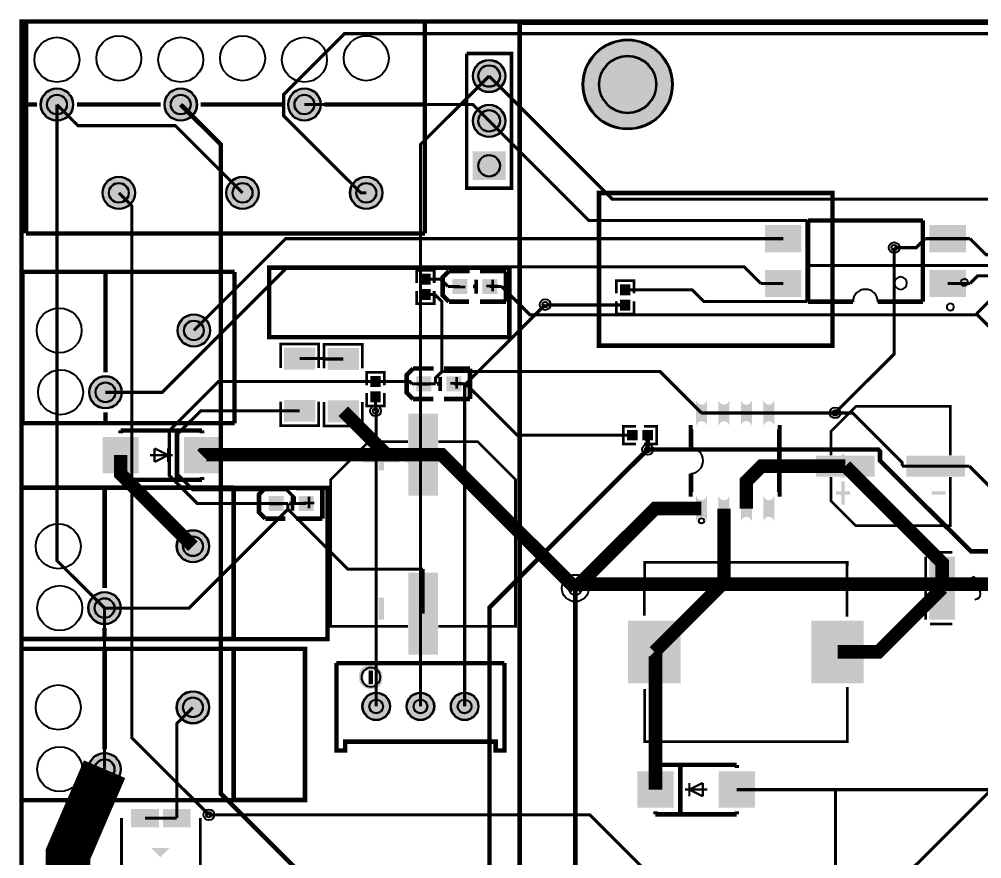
# Model space of a CAD drawing. Header units: millimetres. Extents: x 0 to 210, y -1 to 136.
# Drawn here: x -0.2 to 54.2, y 88.2 to 135.8 of the extents above; entities that cross this region are included whole.
import ezdxf

# ---------------------------------------------------------------- set-up
doc = ezdxf.new("R2010")
doc.units = ezdxf.units.MM
for name, color, linetype, true_color in [('BoardOutLine', 7, 'Continuous', 0xff00ff), ('BottomLayer', 7, 'Continuous', 0x0000ff), ('BottomSolderMaskLayer', 7, 'Continuous', 0xaa00ff), ('Document', 7, 'Continuous', 0xffffff), ('Hole', 7, 'Continuous', 0x222222), ('Multi-Layer', 7, 'Continuous', 0xc0c0c0), ('TopLayer', 7, 'Continuous', 0xff0000), ('TopPasteMaskLayer', 7, 'Continuous', 0x808080), ('TopSilkLayer', 7, 'Continuous', 0xffcc00), ('TopSolderMaskLayer', 7, 'Continuous', 0x800080)]:
    doc.layers.add(name, color=color, linetype=linetype, true_color=true_color)

msp = doc.modelspace()

# ---------------------------------------------------------------- hatches: boundary and pattern name
at = {"layer": 'BottomSolderMaskLayer'}
for points in [[(31.651, 132.058, 1), (36.753, 132.058, 1)], [(25.44, 132.537, 1), (27.291, 132.537, 1)], [(0.993, 130.923, 1), (2.843, 130.923, 1)], [(7.993, 130.923, 1), (9.843, 130.923, 1)], [(14.993, 130.923, 1), (16.843, 130.923, 1)], [(25.44, 129.997, 1), (27.291, 129.997, 1)], [(25.436, 126.648), (25.436, 128.267), (27.294, 128.267), (27.294, 126.648)], [(4.493, 125.923, 1), (6.343, 125.923, 1)], [(11.493, 125.923, 1), (13.343, 125.923, 1)], [(18.493, 125.923, 1), (20.343, 125.923, 1)], [(8.738, 118.133, 1), (10.588, 118.133, 1)], [(3.738, 114.633, 1), (5.588, 114.633, 1)], [(8.687, 105.916, 1), (10.537, 105.916, 1)], [(3.687, 102.416, 1), (5.537, 102.416, 1)], [(8.687, 96.797, 1), (10.537, 96.797, 1)], [(19.191, 96.85, 1), (20.766, 96.85, 1)], [(21.691, 96.85, 1), (23.266, 96.85, 1)], [(24.191, 96.85, 1), (25.766, 96.85, 1)], [(3.687, 93.297, 1), (5.537, 93.297, 1)]]:
    msp.add_hatch(color=256, dxfattribs=at).paths.add_polyline_path(points)
at = {"layer": 'Document'}
for points in [[(26.488, 120.35), (26.488, 121.01), (26.64, 121.01), (26.64, 120.35)], [(24.359, 120.674), (25.02, 120.674), (25.02, 120.522), (24.359, 120.522)], [(26.213, 120.726), (26.873, 120.726), (26.873, 120.574), (26.213, 120.574)], [(24.456, 114.839), (24.456, 115.5), (24.608, 115.5), (24.608, 114.839)], [(22.327, 115.164), (22.987, 115.164), (22.987, 115.012), (22.327, 115.012)], [(24.18, 115.216), (24.841, 115.216), (24.841, 115.064), (24.18, 115.064)], [(5.542, 110.628), (5.542, 111.499), (5.54, 111.502), (5.433, 111.502), (5.428, 111.497), (5.428, 110.628), (5.433, 110.623), (5.55, 110.623)], [(10.803, 111.231), (10.807, 111.214), (10.807, 110.998), (9.443, 111.001), (9.433, 111.022), (9.433, 111.238)], [(22.786, 111.445), (22.477, 111.445), (22.477, 110.209), (22.786, 110.209)], [(46.282, 111.114), (46.282, 109.794), (46.48, 109.794), (46.48, 111.114)], [(4.828, 111.047), (6.206, 111.047), (6.206, 110.939), (6.104, 110.932), (4.836, 110.934), (4.832, 110.93), (4.832, 111.042), (4.83, 111.045)], [(23.661, 110.982), (21.601, 110.982), (21.601, 110.673), (23.661, 110.673)], [(45.985, 110.553), (45.985, 110.355), (46.777, 110.355), (46.777, 110.553)], [(52.189, 110.553), (52.189, 110.355), (51.397, 110.355), (51.397, 110.553)], [(13.971, 108.392), (14.631, 108.392), (14.631, 108.239), (13.971, 108.239)], [(15.824, 108.444), (16.485, 108.444), (16.485, 108.291), (15.824, 108.291)], [(16.099, 108.067), (16.099, 108.727), (16.252, 108.727), (16.252, 108.067)], [(22.786, 101.763), (22.477, 101.763), (22.477, 102.999), (22.786, 102.999)], [(19.269, 98.4), (19.27, 98.376), (19.273, 98.352), (19.279, 98.328), (19.286, 98.305), (19.295, 98.282), (19.307, 98.26), (19.32, 98.24), (19.335, 98.22), (19.351, 98.202), (19.369, 98.186), (19.388, 98.171), (19.409, 98.158), (19.431, 98.147), (19.453, 98.137), (19.477, 98.13), (19.5, 98.125), (19.525, 98.121), (19.549, 98.12), (19.549, 97.86), (19.513, 97.865), (19.478, 97.872), (19.443, 97.881), (19.409, 97.892), (19.375, 97.905), (19.342, 97.92), (19.31, 97.937), (19.28, 97.956), (19.25, 97.976), (19.222, 97.999), (19.195, 98.023), (19.17, 98.049), (19.146, 98.076), (19.124, 98.104), (19.103, 98.134), (19.085, 98.165), (19.068, 98.197), (19.054, 98.23), (19.041, 98.264), (19.03, 98.298), (19.022, 98.333), (19.015, 98.369), (19.011, 98.404), (19.009, 98.44), (19.009, 98.63), (19.01, 98.664), (19.013, 98.698), (19.019, 98.732), (19.026, 98.765), (19.035, 98.797), (19.047, 98.829), (19.06, 98.86), (19.076, 98.891), (19.093, 98.92), (19.112, 98.948), (19.133, 98.975), (19.155, 99), (19.179, 99.024), (19.205, 99.046), (19.232, 99.067), (19.26, 99.086), (19.289, 99.104), (19.319, 99.119), (19.35, 99.132), (19.382, 99.144), (19.415, 99.153), (19.448, 99.161), (19.481, 99.166), (19.515, 99.169), (19.549, 99.17), (19.549, 99.17), (19.544, 99.169), (19.54, 99.165), (19.539, 99.16), (19.539, 98.89), (19.516, 98.889), (19.492, 98.886), (19.469, 98.881), (19.447, 98.874), (19.425, 98.865), (19.404, 98.854), (19.384, 98.842), (19.365, 98.827), (19.348, 98.811), (19.332, 98.794), (19.318, 98.775), (19.305, 98.755), (19.294, 98.735), (19.285, 98.713), (19.278, 98.69), (19.273, 98.667), (19.27, 98.644), (19.269, 98.62), (19.269, 98.4)], [(19.779, 97.83), (19.779, 99.14), (19.779, 99.17), (19.549, 99.17), (19.541, 99.169), (19.535, 99.165), (19.531, 99.158), (19.529, 99.15), (19.529, 97.85), (19.528, 97.845), (19.524, 97.842), (19.519, 97.84)], [(20.069, 98.61), (20.068, 98.635), (20.065, 98.659), (20.059, 98.683), (20.052, 98.706), (20.043, 98.729), (20.032, 98.75), (20.018, 98.771), (20.004, 98.79), (19.987, 98.808), (19.969, 98.825), (19.95, 98.84), (19.929, 98.853), (19.907, 98.864), (19.885, 98.874), (19.861, 98.881), (19.838, 98.886), (19.813, 98.889), (19.789, 98.89), (19.789, 99.15), (19.825, 99.146), (19.86, 99.139), (19.895, 99.13), (19.929, 99.119), (19.963, 99.106), (19.996, 99.091), (20.028, 99.074), (20.058, 99.055), (20.088, 99.034), (20.116, 99.012), (20.143, 98.988), (20.168, 98.962), (20.192, 98.935), (20.214, 98.907), (20.235, 98.877), (20.253, 98.846), (20.27, 98.814), (20.284, 98.781), (20.297, 98.747), (20.308, 98.713), (20.316, 98.678), (20.323, 98.642), (20.327, 98.606), (20.329, 98.57), (20.329, 98.38), (20.328, 98.347), (20.325, 98.313), (20.32, 98.279), (20.312, 98.246), (20.303, 98.214), (20.291, 98.182), (20.278, 98.151), (20.262, 98.12), (20.245, 98.091), (20.226, 98.063), (20.205, 98.036), (20.183, 98.011), (20.159, 97.987), (20.133, 97.964), (20.106, 97.944), (20.078, 97.924), (20.049, 97.907), (20.019, 97.892), (19.988, 97.878), (19.956, 97.867), (19.923, 97.857), (19.89, 97.85), (19.857, 97.845), (19.823, 97.841), (19.789, 97.84), (19.789, 97.84), (19.794, 97.842), (19.798, 97.845), (19.799, 97.85), (19.799, 98.12), (19.823, 98.121), (19.846, 98.125), (19.869, 98.13), (19.891, 98.137), (19.913, 98.146), (19.934, 98.157), (19.954, 98.169), (19.973, 98.184), (19.99, 98.199), (20.006, 98.217), (20.02, 98.236), (20.033, 98.255), (20.044, 98.276), (20.053, 98.298), (20.06, 98.321), (20.065, 98.344), (20.068, 98.367), (20.069, 98.39), (20.069, 98.61)], [(40.355, 92.587), (40.355, 91.715), (40.358, 91.713), (40.464, 91.713), (40.469, 91.718), (40.469, 92.587), (40.464, 92.592), (40.348, 92.592)], [(35.095, 91.983), (35.091, 92), (35.091, 92.217), (36.455, 92.214), (36.464, 92.193), (36.464, 91.977)], [(41.069, 92.168), (39.691, 92.168), (39.691, 92.276), (39.794, 92.282), (41.061, 92.281), (41.065, 92.284), (41.065, 92.173), (41.068, 92.17)], [(7.758, 88.316), (7.258, 88.816), (8.258, 88.816)]]:
    msp.add_hatch(color=256, dxfattribs=at).paths.add_polyline_path(points)
at = {"layer": 'Multi-Layer'}
for points in [[(25.465, 132.537, 1), (27.265, 132.537, 1)], [(1.018, 130.923, 1), (2.818, 130.923, 1)], [(8.018, 130.923, 1), (9.818, 130.923, 1)], [(15.018, 130.923, 1), (16.818, 130.923, 1)], [(25.465, 129.997, 1), (27.265, 129.997, 1)], [(25.465, 126.67), (25.465, 128.245), (27.265, 128.245), (27.265, 126.67)], [(4.518, 125.923, 1), (6.318, 125.923, 1)], [(11.518, 125.923, 1), (13.318, 125.923, 1)], [(18.518, 125.923, 1), (20.318, 125.923, 1)], [(8.763, 118.133, 1), (10.563, 118.133, 1)], [(3.763, 114.633, 1), (5.563, 114.633, 1)], [(8.712, 105.916, 1), (10.512, 105.916, 1)], [(3.712, 102.416, 1), (5.512, 102.416, 1)], [(8.712, 96.797, 1), (10.512, 96.797, 1)], [(19.217, 96.85, 1), (20.741, 96.85, 1)], [(21.717, 96.85, 1), (23.241, 96.85, 1)], [(24.217, 96.85, 1), (25.741, 96.85, 1)], [(3.712, 93.297, 1), (5.512, 93.297, 1)]]:
    msp.add_hatch(color=256, dxfattribs=at).paths.add_polyline_path(points)
at = {"layer": 'TopLayer'}
for points in [[(44.001, 124.081), (44.001, 122.581), (42.001, 122.581), (42.001, 124.081)], [(53.301, 124.081), (53.301, 122.581), (51.301, 122.581), (51.301, 124.081)], [(44.001, 121.541), (44.001, 120.041), (42.001, 120.041), (42.001, 121.541)], [(53.301, 121.541), (53.301, 120.041), (51.301, 120.041), (51.301, 121.541)], [(23.028, 120.749), (22.488, 120.749), (22.488, 121.315), (23.028, 121.315)], [(24.302, 120.225), (24.302, 121.025), (25.102, 121.025), (25.102, 120.225)], [(26.003, 120.225), (26.003, 121.025), (26.803, 121.025), (26.803, 120.225)], [(23.028, 120.449), (22.488, 120.449), (22.488, 119.884), (23.028, 119.884)], [(34.331, 120.154), (33.791, 120.154), (33.791, 120.72), (34.331, 120.72)], [(34.331, 119.854), (33.791, 119.854), (33.791, 119.288), (34.331, 119.288)], [(16.497, 115.937), (14.796, 115.937), (14.796, 117.145), (16.497, 117.145)], [(17.26, 115.912), (18.961, 115.912), (18.961, 117.119), (17.26, 117.119)], [(20.209, 114.96), (19.669, 114.96), (19.669, 115.525), (20.209, 115.525)], [(22.269, 114.715), (22.269, 115.515), (23.069, 115.515), (23.069, 114.715)], [(23.971, 114.715), (23.971, 115.515), (24.771, 115.515), (24.771, 114.715)], [(20.209, 114.66), (19.669, 114.66), (19.669, 114.094), (20.209, 114.094)], [(16.497, 114.187), (14.796, 114.187), (14.796, 112.98), (16.497, 112.98)], [(17.26, 114.162), (18.961, 114.162), (18.961, 112.954), (17.26, 112.954)], [(38.663, 114.154, -0.785398), (38.095, 114.154), (38.095, 112.773, -0.785398), (38.663, 112.773)], [(39.933, 114.154, -0.785398), (39.365, 114.154), (39.365, 112.773, -0.785398), (39.933, 112.773)], [(41.203, 114.154, -0.785398), (40.635, 114.154), (40.635, 112.773, -0.785398), (41.203, 112.773)], [(42.473, 114.154, -0.785398), (41.905, 114.154), (41.905, 112.773, -0.785398), (42.473, 112.773)], [(23.456, 113.354), (23.456, 108.854), (21.806, 108.854), (21.806, 113.354)], [(34.749, 112.476), (34.749, 111.936), (34.184, 111.936), (34.184, 112.476)], [(35.049, 112.476), (35.049, 111.936), (35.615, 111.936), (35.615, 112.476)], [(4.523, 112.074), (6.523, 112.074), (6.523, 110.074), (4.523, 110.074)], [(9.123, 112.074), (11.123, 112.074), (11.123, 110.074), (9.123, 110.074)], [(44.888, 111.029), (48.147, 111.029), (48.147, 109.879), (44.888, 109.879)], [(49.997, 111.029), (53.257, 111.029), (53.257, 109.879), (49.997, 109.879)], [(13.913, 107.942), (13.913, 108.742), (14.713, 108.742), (14.713, 107.942)], [(15.615, 107.942), (15.615, 108.742), (16.415, 108.742), (16.415, 107.942)], [(38.663, 108.744, -0.785398), (38.095, 108.744), (38.095, 107.362, -0.785398), (38.663, 107.362)], [(39.933, 108.744, -0.785398), (39.365, 108.744), (39.365, 107.362, -0.785398), (39.933, 107.362)], [(41.203, 108.744, -0.785398), (40.635, 108.744), (40.635, 107.362, -0.785398), (41.203, 107.362)], [(42.473, 108.744, -0.785398), (41.905, 108.744), (41.905, 107.362, -0.785398), (42.473, 107.362)], [(52.698, 105.294), (52.698, 101.795), (51.291, 101.795), (51.291, 105.294)], [(23.456, 104.354), (23.456, 99.854), (21.806, 99.854), (21.806, 104.354)], [(34.251, 101.688), (37.175, 101.688), (37.175, 98.188), (34.251, 98.188)], [(44.612, 101.688), (47.536, 101.688), (47.536, 98.188), (44.612, 98.188)], [(36.774, 91.14), (34.774, 91.14), (34.774, 93.14), (36.774, 93.14)], [(41.374, 91.14), (39.374, 91.14), (39.374, 93.14), (41.374, 93.14)], [(6.148, 90.026), (6.148, 91.026), (7.648, 91.026), (7.648, 90.026)], [(7.948, 90.026), (7.948, 91.026), (9.448, 91.026), (9.448, 90.026)]]:
    msp.add_hatch(color=256, dxfattribs=at).paths.add_polyline_path(points)
at = {"layer": 'TopPasteMaskLayer'}
for points in [[(44.001, 124.081), (44.001, 122.581), (42.001, 122.581), (42.001, 124.081)], [(53.301, 124.081), (53.301, 122.581), (51.301, 122.581), (51.301, 124.081)], [(44.001, 121.541), (44.001, 120.041), (42.001, 120.041), (42.001, 121.541)], [(53.301, 121.541), (53.301, 120.041), (51.301, 120.041), (51.301, 121.541)], [(22.988, 120.734), (22.528, 120.734), (22.488, 120.774), (22.488, 121.275), (22.528, 121.315), (22.988, 121.315), (23.028, 121.275), (23.028, 120.774)], [(24.302, 120.225), (24.302, 121.025), (25.102, 121.025), (25.102, 120.225)], [(26.003, 120.225), (26.003, 121.025), (26.803, 121.025), (26.803, 120.225)], [(22.988, 120.464), (22.528, 120.464), (22.488, 120.424), (22.488, 119.924), (22.528, 119.884), (22.988, 119.884), (23.028, 119.924), (23.028, 120.424)], [(34.291, 120.139), (33.831, 120.139), (33.791, 120.179), (33.791, 120.68), (33.831, 120.72), (34.291, 120.72), (34.331, 120.68), (34.331, 120.179)], [(34.291, 119.869), (33.831, 119.869), (33.791, 119.829), (33.791, 119.328), (33.831, 119.288), (34.291, 119.288), (34.331, 119.328), (34.331, 119.829)], [(16.397, 115.937), (16.036, 115.937), (15.936, 116.037), (15.936, 116.248), (15.836, 116.348), (15.457, 116.348), (15.357, 116.248), (15.357, 116.037), (15.257, 115.937), (14.896, 115.937), (14.796, 116.037), (14.796, 117.045), (14.896, 117.145), (16.397, 117.145), (16.497, 117.045), (16.497, 116.037)], [(17.36, 115.912), (17.721, 115.912), (17.821, 116.012), (17.821, 116.222), (17.921, 116.322), (18.299, 116.322), (18.399, 116.222), (18.399, 116.012), (18.499, 115.912), (18.861, 115.912), (18.961, 116.012), (18.961, 117.019), (18.861, 117.119), (17.36, 117.119), (17.26, 117.019), (17.26, 116.012)], [(20.169, 114.945), (19.709, 114.945), (19.669, 114.985), (19.669, 115.485), (19.709, 115.525), (20.169, 115.525), (20.209, 115.485), (20.209, 114.985)], [(22.269, 114.715), (22.269, 115.515), (23.069, 115.515), (23.069, 114.715)], [(23.971, 114.715), (23.971, 115.515), (24.771, 115.515), (24.771, 114.715)], [(20.169, 114.675), (19.709, 114.675), (19.669, 114.635), (19.669, 114.134), (19.709, 114.094), (20.169, 114.094), (20.209, 114.134), (20.209, 114.635)], [(16.397, 114.187), (16.036, 114.187), (15.936, 114.087), (15.936, 113.877), (15.836, 113.777), (15.457, 113.777), (15.357, 113.877), (15.357, 114.087), (15.257, 114.187), (14.896, 114.187), (14.796, 114.087), (14.796, 113.08), (14.896, 112.98), (16.397, 112.98), (16.497, 113.08), (16.497, 114.087)], [(17.36, 114.162), (17.721, 114.162), (17.821, 114.062), (17.821, 113.851), (17.921, 113.751), (18.299, 113.751), (18.399, 113.851), (18.399, 114.062), (18.499, 114.162), (18.861, 114.162), (18.961, 114.062), (18.961, 113.054), (18.861, 112.954), (17.36, 112.954), (17.26, 113.054), (17.26, 114.062)], [(38.663, 114.154, -0.785398), (38.095, 114.154), (38.095, 112.773, -0.785398), (38.663, 112.773)], [(39.933, 114.154, -0.785398), (39.365, 114.154), (39.365, 112.773, -0.785398), (39.933, 112.773)], [(41.203, 114.154, -0.785398), (40.635, 114.154), (40.635, 112.773, -0.785398), (41.203, 112.773)], [(42.473, 114.154, -0.785398), (41.905, 114.154), (41.905, 112.773, -0.785398), (42.473, 112.773)], [(23.456, 113.354), (23.456, 108.854), (21.806, 108.854), (21.806, 113.354)], [(34.764, 112.436), (34.764, 111.976), (34.724, 111.936), (34.224, 111.936), (34.184, 111.976), (34.184, 112.436), (34.224, 112.476), (34.724, 112.476)], [(35.034, 112.436), (35.034, 111.976), (35.074, 111.936), (35.575, 111.936), (35.615, 111.976), (35.615, 112.436), (35.575, 112.476), (35.074, 112.476)], [(4.523, 112.074), (6.523, 112.074), (6.523, 110.074), (4.523, 110.074)], [(9.123, 112.074), (11.123, 112.074), (11.123, 110.074), (9.123, 110.074)], [(44.888, 111.029), (48.147, 111.029), (48.147, 109.879), (44.888, 109.879)], [(49.997, 111.029), (53.257, 111.029), (53.257, 109.879), (49.997, 109.879)], [(13.913, 107.942), (13.913, 108.742), (14.713, 108.742), (14.713, 107.942)], [(15.615, 107.942), (15.615, 108.742), (16.415, 108.742), (16.415, 107.942)], [(38.663, 108.744, -0.785398), (38.095, 108.744), (38.095, 107.362, -0.785398), (38.663, 107.362)], [(39.933, 108.744, -0.785398), (39.365, 108.744), (39.365, 107.362, -0.785398), (39.933, 107.362)], [(41.203, 108.744, -0.785398), (40.635, 108.744), (40.635, 107.362, -0.785398), (41.203, 107.362)], [(42.473, 108.744, -0.785398), (41.905, 108.744), (41.905, 107.362, -0.785398), (42.473, 107.362)], [(52.698, 105.194), (52.698, 104.24), (52.598, 104.14), (52.319, 104.14), (52.219, 104.04), (52.219, 103.05), (52.319, 102.95), (52.598, 102.95), (52.698, 102.85), (52.698, 101.895), (52.598, 101.795), (51.391, 101.795), (51.291, 101.895), (51.291, 105.194), (51.391, 105.294), (52.598, 105.294)], [(23.456, 104.354), (23.456, 99.854), (21.806, 99.854), (21.806, 104.354)], [(34.251, 101.688), (37.175, 101.688), (37.175, 98.188), (34.251, 98.188)], [(44.612, 101.688), (47.536, 101.688), (47.536, 98.188), (44.612, 98.188)], [(36.774, 91.14), (34.774, 91.14), (34.774, 93.14), (36.774, 93.14)], [(41.374, 91.14), (39.374, 91.14), (39.374, 93.14), (41.374, 93.14)], [(6.148, 90.026), (6.148, 91.026), (7.648, 91.026), (7.648, 90.026)], [(7.948, 90.026), (7.948, 91.026), (9.448, 91.026), (9.448, 90.026)]]:
    msp.add_hatch(color=256, dxfattribs=at).paths.add_polyline_path(points)
at = {"layer": 'TopSilkLayer'}
for points in [[(20.417, 111.445), (20.108, 111.445), (20.108, 110.209), (20.417, 110.209)], [(21.292, 110.982), (19.232, 110.982), (19.232, 110.673), (21.292, 110.673)], [(46.282, 109.596), (46.282, 108.276), (46.48, 108.276), (46.48, 109.596)], [(45.985, 109.035), (45.985, 108.837), (46.777, 108.837), (46.777, 109.035)], [(52.189, 109.035), (52.189, 108.837), (51.397, 108.837), (51.397, 109.035)], [(20.417, 101.763), (20.108, 101.763), (20.108, 102.999), (20.417, 102.999)], [(7.778, 88.326), (7.278, 88.826), (8.278, 88.826)]]:
    msp.add_hatch(color=256, dxfattribs=at).paths.add_polyline_path(points)
at = {"layer": 'TopSolderMaskLayer'}
for points in [[(31.651, 132.058, 1), (36.753, 132.058, 1)], [(25.44, 132.537, 1), (27.291, 132.537, 1)], [(0.993, 130.923, 1), (2.843, 130.923, 1)], [(7.993, 130.923, 1), (9.843, 130.923, 1)], [(14.993, 130.923, 1), (16.843, 130.923, 1)], [(25.44, 129.997, 1), (27.291, 129.997, 1)], [(25.436, 126.648), (25.436, 128.267), (27.294, 128.267), (27.294, 126.648)], [(4.493, 125.923, 1), (6.343, 125.923, 1)], [(11.493, 125.923, 1), (13.343, 125.923, 1)], [(18.493, 125.923, 1), (20.343, 125.923, 1)], [(44.035, 124.1), (44.035, 122.562), (41.967, 122.562), (41.967, 124.1)], [(53.335, 124.1), (53.335, 122.562), (51.267, 122.562), (51.267, 124.1)], [(44.035, 121.56), (44.035, 120.022), (41.967, 120.022), (41.967, 121.56)], [(53.335, 121.56), (53.335, 120.022), (51.267, 120.022), (51.267, 121.56)], [(23.053, 120.723), (22.464, 120.723), (22.464, 121.342), (23.053, 121.342)], [(24.276, 120.199), (24.276, 121.05), (25.127, 121.05), (25.127, 120.199)], [(25.978, 120.199), (25.978, 121.05), (26.829, 121.05), (26.829, 120.199)], [(23.053, 120.476), (22.464, 120.476), (22.464, 119.857), (23.053, 119.857)], [(34.355, 120.127), (33.767, 120.127), (33.767, 120.746), (34.355, 120.746)], [(34.355, 119.881), (33.767, 119.881), (33.767, 119.262), (34.355, 119.262)], [(8.738, 118.133, 1), (10.588, 118.133, 1)], [(16.533, 115.919), (14.76, 115.919), (14.76, 117.163), (16.533, 117.163)], [(17.224, 115.894), (18.997, 115.894), (18.997, 117.137), (17.224, 117.137)], [(3.738, 114.633, 1), (5.588, 114.633, 1)], [(20.233, 114.933), (19.644, 114.933), (19.644, 115.552), (20.233, 115.552)], [(22.244, 114.689), (22.244, 115.54), (23.095, 115.54), (23.095, 114.689)], [(23.946, 114.689), (23.946, 115.54), (24.796, 115.54), (24.796, 114.689)], [(20.233, 114.686), (19.644, 114.686), (19.644, 114.067), (20.233, 114.067)], [(16.533, 114.205), (14.76, 114.205), (14.76, 112.962), (16.533, 112.962)], [(17.224, 114.18), (18.997, 114.18), (18.997, 112.936), (17.224, 112.936)], [(38.689, 114.172, -0.785398), (38.069, 114.172), (38.069, 112.755, -0.785398), (38.689, 112.755)], [(39.959, 114.172, -0.785398), (39.339, 114.172), (39.339, 112.755, -0.785398), (39.959, 112.755)], [(41.229, 114.172, -0.785398), (40.609, 114.172), (40.609, 112.755, -0.785398), (41.229, 112.755)], [(42.499, 114.172, -0.785398), (41.879, 114.172), (41.879, 112.755, -0.785398), (42.499, 112.755)], [(23.466, 113.423), (23.466, 108.785), (21.797, 108.785), (21.797, 113.423)], [(34.775, 112.502), (34.775, 111.911), (34.158, 111.911), (34.158, 112.502)], [(35.024, 112.502), (35.024, 111.911), (35.64, 111.911), (35.64, 112.502)], [(4.498, 112.1), (6.549, 112.1), (6.549, 110.049), (4.498, 110.049)], [(9.098, 112.1), (11.149, 112.1), (11.149, 110.049), (9.098, 110.049)], [(44.862, 111.054), (48.173, 111.054), (48.173, 109.853), (44.862, 109.853)], [(49.972, 111.054), (53.283, 111.054), (53.283, 109.853), (49.972, 109.853)], [(13.888, 107.917), (13.888, 108.767), (14.738, 108.767), (14.738, 107.917)], [(15.589, 107.917), (15.589, 108.767), (16.44, 108.767), (16.44, 107.917)], [(38.689, 108.762, -0.785398), (38.069, 108.762), (38.069, 107.344, -0.785398), (38.689, 107.344)], [(39.959, 108.762, -0.785398), (39.339, 108.762), (39.339, 107.344, -0.785398), (39.959, 107.344)], [(41.229, 108.762, -0.785398), (40.609, 108.762), (40.609, 107.344, -0.785398), (41.229, 107.344)], [(42.499, 108.762, -0.785398), (41.879, 108.762), (41.879, 107.344, -0.785398), (42.499, 107.344)], [(8.687, 105.916, 1), (10.537, 105.916, 1)], [(52.723, 105.32), (52.723, 101.77), (51.266, 101.77), (51.266, 105.32)], [(23.466, 104.423), (23.466, 99.785), (21.797, 99.785), (21.797, 104.423)], [(3.687, 102.416, 1), (5.537, 102.416, 1)], [(34.226, 101.713), (37.201, 101.713), (37.201, 98.163), (34.226, 98.163)], [(44.587, 101.713), (47.561, 101.713), (47.561, 98.163), (44.587, 98.163)], [(8.687, 96.797, 1), (10.537, 96.797, 1)], [(19.191, 96.85, 1), (20.766, 96.85, 1)], [(21.691, 96.85, 1), (23.266, 96.85, 1)], [(24.191, 96.85, 1), (25.766, 96.85, 1)], [(3.687, 93.297, 1), (5.537, 93.297, 1)], [(36.8, 91.115), (34.749, 91.115), (34.749, 93.166), (36.8, 93.166)], [(41.4, 91.115), (39.349, 91.115), (39.349, 93.166), (41.4, 93.166)], [(6.11, 90.009), (6.11, 91.043), (7.686, 91.043), (7.686, 90.009)], [(7.91, 90.009), (7.91, 91.043), (9.486, 91.043), (9.486, 90.009)]]:
    msp.add_hatch(color=256, dxfattribs=at).paths.add_polyline_path(points)

# ---------------------------------------------------------------- linework, layer by layer
at = {"layer": 'BoardOutLine', "const_width": 0.254}
msp.add_lwpolyline([(-0.086, 135.625), (209.914, 135.625), (209.914, -0.375), (-0.086, -0.375), (-0.086, 135.625)], close=True, dxfattribs=at)
at = {"layer": 'BottomLayer'}
for points, const_width in [([(22.479, 96.85), (22.479, 128.651), (26.365, 132.538)], 0.178), ([(1.918, 130.923), (1.918, 105.109), (4.612, 102.415)], 0.178), ([(23.393, 79.705), (11.188, 91.911), (11.188, 128.653), (8.918, 130.923)], 0.254), ([(5.418, 125.923), (6.151, 125.19), (6.151, 95.078), (10.514, 90.715)], 0.178), ([(49.282, 122.822), (49.282, 116.806), (45.939, 113.464)], 0.178), ([(24.979, 96.85), (24.979, 115.038), (29.537, 119.596)], 0.178), ([(19.979, 96.85), (19.979, 113.538), (19.939, 113.578)], 0.178), ([(25.933, 79.705), (26.384, 80.156), (26.384, 102.444), (35.332, 111.392)], 0.254), ([(44.492, 81.857), (64.016, 101.381), (64.016, 106.446)], 0.178), ([(31.242, 103.545), (31.47, 103.773), (60.35, 103.773)], 0.762), ([(23.648, 78.446), (26.523, 78.446), (31.242, 83.165), (31.242, 103.545)], 0.254), ([(31.242, 103.545), (31.47, 103.774), (60.35, 103.774)], 0.254), ([(4.612, 102.415), (4.612, 93.297)], 0.178), ([(4.612, 93.297), (2.54, 88.47), (2.54, 12.613), (3.911, 11.241), (8.686, 11.241)], 2.54), ([(4.612, 93.297), (2.54, 88.471), (2.54, 79.655)], 0.178)]:
    msp.add_lwpolyline(points, dxfattribs=dict(at, const_width=const_width))
at = {"layer": 'BottomSolderMaskLayer'}
for centre, radius in [((34.202, 132.058), 2.551), ((26.365, 132.537), 0.925), ((34.201, 132.058), 1.633), ((26.365, 132.537), 0.617), ((1.918, 130.923), 0.925), ((8.918, 130.923), 0.925), ((15.918, 130.923), 0.925), ((1.918, 130.923), 0.565), ((8.918, 130.923), 0.565), ((15.918, 130.923), 0.565), ((26.365, 129.997), 0.925), ((26.365, 129.997), 0.617), ((26.365, 127.457), 0.619), ((5.418, 125.923), 0.925), ((5.418, 125.923), 0.565), ((12.418, 125.923), 0.925), ((12.418, 125.923), 0.565), ((19.418, 125.923), 0.925), ((19.418, 125.923), 0.565), ((9.663, 118.133), 0.925), ((9.663, 118.133), 0.565), ((4.663, 114.633), 0.925), ((4.663, 114.633), 0.565), ((9.612, 105.916), 0.925), ((9.612, 105.916), 0.565), ((4.612, 102.416), 0.925), ((4.612, 102.416), 0.565), ((9.612, 96.797), 0.925), ((19.979, 96.85), 0.787), ((22.479, 96.85), 0.787), ((24.979, 96.85), 0.787), ((9.612, 96.797), 0.565), ((19.979, 96.85), 0.394), ((22.479, 96.85), 0.394), ((24.979, 96.85), 0.394), ((4.612, 93.297), 0.925), ((4.612, 93.297), 0.565)]:
    msp.add_circle(centre, radius, dxfattribs=at)
at = {"layer": 'Document'}
for centre, radius in [((53.251, 120.853), 0.2), ((38.379, 107.358), 0.15)]:
    msp.add_circle(centre, radius, dxfattribs=at)
at = {"layer": 'Hole'}
for centre, radius in [((49.282, 122.822), 0.153), ((29.537, 119.596), 0.153), ((19.939, 113.578), 0.153), ((45.939, 113.464), 0.153), ((35.332, 111.392), 0.153), ((31.242, 103.545), 0.381), ((10.514, 90.714), 0.153)]:
    msp.add_circle(centre, radius, dxfattribs=at)
at = {"layer": 'Multi-Layer'}
for centre, radius in [((34.202, 132.058), 2.5), ((26.365, 132.537), 0.9), ((34.201, 132.058), 1.6), ((26.365, 132.537), 0.6), ((1.918, 130.923), 0.9), ((8.918, 130.923), 0.9), ((15.918, 130.923), 0.9), ((1.918, 130.923), 0.55), ((8.918, 130.923), 0.55), ((15.918, 130.923), 0.55), ((26.365, 129.997), 0.9), ((26.365, 129.997), 0.6), ((26.365, 127.457), 0.6), ((5.418, 125.923), 0.9), ((5.418, 125.923), 0.55), ((12.418, 125.923), 0.9), ((12.418, 125.923), 0.55), ((19.418, 125.923), 0.9), ((19.418, 125.923), 0.55), ((49.282, 122.822), 0.305), ((29.537, 119.596), 0.305), ((9.663, 118.133), 0.9), ((9.663, 118.133), 0.55), ((4.663, 114.633), 0.9), ((4.663, 114.633), 0.55), ((19.939, 113.578), 0.305), ((45.939, 113.464), 0.305), ((35.332, 111.392), 0.305), ((9.612, 105.916), 0.9), ((9.612, 105.916), 0.55), ((31.242, 103.545), 0.762), ((4.612, 102.416), 0.9), ((4.612, 102.416), 0.55), ((9.612, 96.797), 0.9), ((19.979, 96.85), 0.762), ((22.479, 96.85), 0.762), ((24.979, 96.85), 0.762), ((9.612, 96.797), 0.55), ((19.979, 96.85), 0.381), ((22.479, 96.85), 0.381), ((24.979, 96.85), 0.381), ((4.612, 93.297), 0.9), ((4.612, 93.297), 0.55), ((10.514, 90.714), 0.305)]:
    msp.add_circle(centre, radius, dxfattribs=at)
at = {"layer": 'TopLayer'}
for points, const_width in [([(81.992, 117.265), (82.121, 117.394), (82.121, 121.105), (68.289, 134.938), (18.188, 134.938), (14.742, 131.492), (14.742, 130.285), (19.104, 125.923), (19.418, 125.923)], 0.178), ([(26.365, 132.538), (33.337, 125.565), (56.664, 125.565), (59.242, 122.987), (62.853, 122.987)], 0.178), ([(1.918, 130.923), (3.111, 129.73), (8.611, 129.73), (12.418, 125.923)], 0.178), ([(15.918, 130.923), (25.44, 130.923), (26.365, 129.998)], 0.178), ([(44.351, 121.81), (44.351, 124.307), (44.3, 124.358), (32.004, 124.358), (26.365, 129.998)], 0.178), ([(68.263, 124.257), (66.026, 124.257), (64.197, 122.428), (54.472, 122.428), (53.568, 123.331)], 0.178), ([(43.001, 123.331), (14.861, 123.331), (9.663, 118.133)], 0.178), ([(49.282, 122.822), (50.525, 122.822), (51.033, 123.331)], 0.178), ([(52.301, 123.331), (51.033, 123.331)], 0.178), ([(52.301, 123.331), (53.568, 123.331)], 0.178), ([(41.733, 120.791), (40.79, 121.734), (14.971, 121.734), (7.869, 114.633), (4.663, 114.633)], 0.178), ([(44.351, 121.81), (44.351, 119.824), (44.3, 119.772), (38.518, 119.772), (37.853, 120.437), (34.061, 120.437)], 0.178), ([(62.853, 121.717), (62.76, 121.81), (44.351, 121.81)], 0.178), ([(22.759, 121.032), (23.627, 121.032), (24.034, 120.625)], 0.178), ([(43.001, 120.791), (41.733, 120.791)], 0.178), ([(52.301, 120.791), (53.568, 120.791)], 0.178), ([(55.754, 121.1), (55.631, 121.224), (54.001, 121.224), (53.568, 120.791)], 0.178), ([(24.702, 120.625), (24.034, 120.625)], 0.178), ([(26.403, 120.625), (27.071, 120.625)], 0.178), ([(53.981, 119.02), (28.676, 119.02), (27.071, 120.625)], 0.178), ([(22.759, 120.167), (23.296, 120.167)], 0.178), ([(23.694, 115.806), (23.694, 119.769), (23.296, 120.167)], 0.178), ([(54.888, 120.026), (53.981, 119.119), (53.981, 119.02)], 0.178), ([(29.537, 119.596), (29.562, 119.571), (34.061, 119.571)], 0.178), ([(53.981, 119.02), (59.805, 113.196)], 0.178), ([(15.647, 116.541), (16.967, 116.541), (16.993, 116.516)], 0.178), ([(18.11, 116.516), (16.993, 116.516)], 0.178), ([(23.694, 115.806), (23.337, 115.448), (23.337, 115.115)], 0.178), ([(38.379, 113.464), (36.037, 115.806), (23.694, 115.806)], 0.178), ([(14.313, 108.342), (9.854, 108.342), (8.278, 109.919), (8.278, 112.468), (11.052, 115.243), (19.939, 115.243)], 0.178), ([(19.939, 115.243), (21.874, 115.243), (22.002, 115.115)], 0.178), ([(22.669, 115.115), (22.002, 115.115)], 0.178), ([(22.669, 115.115), (23.337, 115.115)], 0.178), ([(24.371, 115.115), (25.038, 115.115)], 0.178), ([(34.466, 112.206), (27.947, 112.206), (25.038, 115.115)], 0.178), ([(19.939, 113.578), (19.939, 114.377)], 0.178), ([(18.11, 113.558), (20.564, 111.104), (22.632, 111.104)], 0.762), ([(15.347, 108.342), (15.347, 108.676), (14.905, 109.118), (9.608, 109.118), (8.681, 110.045), (8.681, 112.213), (10.052, 113.584), (15.647, 113.584)], 0.178), ([(18.11, 113.558), (20.564, 111.104)], 0.254), ([(39.649, 113.464), (38.379, 113.464)], 0.178), ([(40.919, 113.464), (39.649, 113.464)], 0.178), ([(40.919, 113.464), (42.189, 113.464)], 0.178), ([(42.189, 113.464), (45.939, 113.464)], 0.178), ([(45.939, 113.464), (46.931, 113.464), (49.73, 110.664), (49.73, 110.454)], 0.178), ([(35.332, 112.206), (35.332, 111.72)], 0.254), ([(35.332, 111.72), (35.332, 111.392)], 0.254), ([(9.612, 105.916), (5.523, 110.004), (5.523, 111.074)], 0.762), ([(9.612, 105.916), (5.523, 110.004), (5.523, 111.075)], 0.508), ([(10.123, 111.074), (10.153, 111.104), (22.632, 111.104)], 0.762), ([(10.123, 111.075), (10.153, 111.104), (20.564, 111.104)], 0.254), ([(20.564, 111.104), (22.632, 111.104)], 0.254), ([(20.564, 111.104), (22.632, 111.104)], 0.254), ([(22.631, 111.104), (23.683, 111.104), (31.242, 103.545)], 0.762), ([(22.632, 111.104), (22.632, 111.104)], 0.254), ([(22.632, 111.104), (23.683, 111.104), (31.242, 103.545)], 0.254), ([(22.632, 111.104), (22.632, 111.104)], 0.254), ([(35.332, 111.392), (48.372, 111.392), (48.478, 111.286), (48.478, 110.768), (53.621, 105.625), (55.701, 105.625)], 0.254), ([(40.919, 108.053), (40.919, 109.59), (41.783, 110.454), (46.518, 110.454)], 0.762), ([(40.919, 108.053), (40.919, 109.59), (41.783, 110.454), (46.518, 110.454)], 0.508), ([(46.518, 110.454), (51.994, 104.977), (51.994, 103.545)], 0.762), ([(46.518, 110.454), (51.994, 104.977), (51.994, 103.545)], 0.508), ([(51.551, 110.454), (49.73, 110.454)], 0.178), ([(51.551, 110.454), (51.628, 110.454)], 0.178), ([(51.628, 110.454), (53.525, 110.454)], 0.178), ([(53.525, 110.454), (58.161, 105.817), (69.165, 105.817), (70.378, 104.604)], 0.178), ([(14.313, 108.342), (14.981, 108.342)], 0.178), ([(14.981, 108.008), (14.981, 108.342)], 0.178), ([(16.015, 108.342), (15.347, 108.342)], 0.178), ([(31.242, 103.545), (35.75, 108.053), (38.379, 108.053)], 0.762), ([(35.713, 99.938), (39.649, 103.874), (39.649, 108.053)], 0.762), ([(14.981, 108.008), (9.388, 102.415), (4.612, 102.415)], 0.178), ([(22.632, 104.622), (18.367, 104.622), (14.981, 108.008)], 0.178), ([(31.242, 103.545), (35.75, 108.053), (38.379, 108.053)], 0.254), ([(35.713, 99.938), (39.649, 103.874), (39.649, 108.053)], 0.508), ([(22.632, 102.104), (22.632, 104.622)], 0.178), ([(51.994, 103.545), (48.387, 99.938), (46.074, 99.938)], 0.762), ([(51.994, 103.545), (48.387, 99.938), (46.074, 99.938)], 0.508), ([(35.713, 99.938), (35.774, 99.877), (35.774, 92.14)], 0.762), ([(35.713, 99.938), (35.774, 99.877), (35.774, 92.14)], 0.508), ([(45.956, 92.14), (64.249, 92.14), (70.378, 98.269)], 0.178), ([(8.698, 90.526), (8.698, 95.883), (9.612, 96.797)], 0.178), ([(40.374, 92.14), (41.008, 92.14)], 0.178), ([(41.008, 92.14), (45.956, 92.14)], 0.178), ([(45.313, 80.606), (45.956, 81.249), (45.956, 92.14)], 0.178), ([(6.898, 90.526), (8.698, 90.526)], 0.178), ([(10.514, 90.715), (32.06, 90.715), (36.423, 86.351)], 0.178)]:
    msp.add_lwpolyline(points, dxfattribs=dict(at, const_width=const_width))
at = {"layer": 'TopSilkLayer'}
for points, const_width in [([(0.168, 135.623), (22.733, 135.623)], 0.254), ([(0.168, 123.623), (0.168, 135.623)], 0.254), ([(22.733, 123.623), (22.733, 135.623)], 0.254), ([(25.095, 128.092), (25.095, 126.187), (27.635, 126.187), (27.635, 133.807), (25.095, 133.807)], 0.203), ([(25.095, 133.807), (25.095, 128.092)], 0.203), ([(0.787, 130.922), (0.168, 130.922)], 0.254), ([(7.787, 130.922), (3.049, 130.922)], 0.254), ([(14.787, 130.922), (10.049, 130.922)], 0.254), ([(22.733, 130.922), (17.049, 130.922)], 0.254), ([(44.401, 119.761), (44.401, 124.361)], 0.254), ([(44.401, 124.361), (50.901, 124.361)], 0.254), ([(50.901, 124.361), (50.901, 119.761)], 0.254), ([(0.168, 123.623), (22.733, 123.623)], 0.254), ([(11.963, 121.448), (-0.037, 121.448)], 0.254), ([(-0.037, 112.883), (-0.037, 121.448)], 0.254), ([(4.664, 121.448), (4.664, 115.764)], 0.254), ([(11.963, 112.883), (11.963, 121.448)], 0.254), ([(23.257, 120.826), (23.257, 121.544), (22.26, 121.544), (22.26, 120.826)], 0.152), ([(24.092, 119.761), (23.736, 120.117), (23.736, 121.133), (24.092, 121.488)], 0.254), ([(25.26, 121.488), (24.092, 121.488)], 0.254), ([(27.318, 121.488), (25.845, 121.488)], 0.254), ([(27.318, 119.761), (27.318, 121.488)], 0.254), ([(25.629, 120.218), (25.629, 121.006)], 0.203), ([(34.56, 120.23), (34.56, 120.948), (33.562, 120.948), (33.562, 120.23)], 0.152), ([(23.257, 120.373), (23.257, 119.655), (22.26, 119.655), (22.26, 120.373)], 0.152), ([(25.629, 120.617), (25.453, 120.617)], 0.203), ([(25.235, 119.761), (24.092, 119.761)], 0.254), ([(27.318, 119.761), (25.845, 119.761)], 0.254), ([(34.56, 119.778), (34.56, 119.06), (33.562, 119.06), (33.562, 119.778)], 0.152), ([(44.401, 119.761), (46.951, 119.761)], 0.254), ([(50.901, 119.761), (48.351, 119.761)], 0.254), ([(16.726, 116.013), (16.726, 117.373), (14.567, 117.373), (14.567, 116.013)], 0.152), ([(17.031, 115.988), (17.031, 117.348), (19.189, 117.348), (19.189, 115.988)], 0.152), ([(22.06, 114.251), (21.704, 114.607), (21.704, 115.623), (22.06, 115.978)], 0.254), ([(23.228, 115.978), (22.06, 115.978)], 0.254), ([(25.285, 115.978), (23.812, 115.978)], 0.254), ([(25.285, 114.251), (25.285, 115.978)], 0.254), ([(20.437, 115.036), (20.437, 115.754), (19.44, 115.754), (19.44, 115.036)], 0.152), ([(23.596, 114.708), (23.596, 115.496)], 0.203), ([(23.596, 115.107), (23.421, 115.107)], 0.203), ([(20.437, 114.584), (20.437, 113.865), (19.44, 113.865), (19.44, 114.584)], 0.152), ([(23.203, 114.251), (22.06, 114.251)], 0.254), ([(25.285, 114.251), (23.812, 114.251)], 0.254), ([(16.726, 114.111), (16.726, 112.751), (14.567, 112.751), (14.567, 114.111)], 0.152), ([(17.031, 114.086), (17.031, 112.726), (19.189, 112.726), (19.189, 114.086)], 0.152), ([(52.464, 111.061), (52.464, 113.83), (47.107, 113.83), (45.711, 112.434), (45.711, 111.061)], 0.152), ([(4.663, 113.502), (4.663, 112.883)], 0.254), ([(11.963, 112.883), (-0.037, 112.883)], 0.254), ([(34.673, 112.705), (33.955, 112.705), (33.955, 111.708), (34.673, 111.708)], 0.152), ([(35.125, 112.705), (35.844, 112.705), (35.844, 111.708), (35.125, 111.708)], 0.152), ([(37.784, 112.258), (37.784, 112.663), (37.875, 112.663)], 0.254), ([(42.784, 112.258), (42.784, 112.663), (42.693, 112.663)], 0.254), ([(10.123, 112.474), (5.523, 112.474)], 0.254), ([(5.523, 112.306), (5.523, 112.474)], 0.254), ([(8.712, 112.474), (8.712, 109.674)], 0.254), ([(10.123, 112.306), (10.123, 112.474)], 0.254), ([(37.784, 112.258), (37.784, 111.485)], 0.254), ([(42.784, 112.258), (42.784, 109.258)], 0.254), ([(21.779, 101.378), (17.405, 101.378), (17.405, 109.694), (19.541, 111.83), (21.779, 111.83)], 0.152), ([(23.484, 101.378), (27.858, 101.378), (27.858, 109.694), (25.721, 111.83), (23.484, 111.83)], 0.152), ([(7.188, 111.074), (8.458, 111.074)], 0.127), ([(7.442, 111.455), (8.204, 111.074)], 0.127), ([(7.442, 111.074), (7.442, 111.455)], 0.127), ([(7.442, 110.693), (8.204, 111.074)], 0.127), ([(7.442, 111.074), (7.442, 110.693)], 0.127), ([(8.204, 111.074), (8.204, 111.455)], 0.127), ([(8.204, 111.074), (8.204, 110.693)], 0.127), ([(37.784, 109.258), (37.784, 110.032)], 0.254), ([(5.523, 109.674), (5.523, 109.843)], 0.254), ([(10.123, 109.674), (5.523, 109.674)], 0.254), ([(10.123, 109.674), (10.123, 109.843)], 0.254), ([(52.464, 109.846), (52.464, 107.077), (47.107, 107.077), (45.711, 108.474), (45.711, 109.846)], 0.152), ([(11.912, 109.231), (-0.088, 109.231)], 0.254), ([(-0.088, 100.666), (-0.088, 109.231)], 0.254), ([(4.613, 109.231), (4.613, 103.547)], 0.254), ([(11.912, 100.666), (11.912, 109.231)], 0.254), ([(13.703, 107.478), (13.348, 107.834), (13.348, 108.85), (13.703, 109.206)], 0.254), ([(14.872, 109.206), (13.703, 109.206)], 0.254), ([(16.929, 109.206), (15.456, 109.206)], 0.254), ([(16.929, 107.478), (16.929, 109.206)], 0.254), ([(37.784, 109.258), (37.784, 108.853), (37.875, 108.853)], 0.254), ([(42.784, 109.258), (42.784, 108.853), (42.693, 108.853)], 0.254), ([(15.24, 108.334), (15.065, 108.334)], 0.203), ([(15.24, 107.936), (15.24, 108.723)], 0.203), ([(14.846, 107.478), (13.703, 107.478)], 0.254), ([(16.929, 107.478), (15.456, 107.478)], 0.254), ([(52.578, 105.577), (51.308, 105.577)], 0.152), ([(35.139, 101.993), (35.167, 105.014), (46.62, 105.014), (46.607, 101.931)], 0.152), ([(51.054, 101.767), (51.054, 105.323)], 0.152), ([(4.612, 101.284), (4.612, 100.666)], 0.254), ([(51.308, 101.513), (52.578, 101.513)], 0.152), ([(11.912, 100.666), (-0.088, 100.666)], 0.254), ([(11.912, 100.112), (-0.088, 100.112)], 0.254), ([(-0.088, 91.547), (-0.088, 100.112)], 0.254), ([(4.613, 100.112), (4.613, 94.428)], 0.254), ([(11.912, 91.547), (11.912, 100.112)], 0.254), ([(17.729, 99.3), (27.229, 99.3)], 0.254), ([(17.729, 99.3), (17.729, 94.4), (17.729, 94.35), (18.224, 94.35), (18.224, 94.85), (18.224, 94.85), (26.734, 94.85), (26.734, 94.85), (26.734, 94.35), (27.234, 94.35), (27.234, 94.4), (27.234, 99.3)], 0.254), ([(19.675, 98.12), (19.675, 98.501), (19.675, 98.882), (19.675, 98.501)], 0.254), ([(35.158, 97.836), (35.167, 94.862), (46.62, 94.862), (46.634, 97.957)], 0.152), ([(35.774, 93.54), (40.374, 93.54)], 0.254), ([(35.774, 93.54), (35.774, 93.371)], 0.254), ([(37.185, 90.74), (37.185, 93.54)], 0.254), ([(40.374, 93.54), (40.374, 93.371)], 0.254), ([(38.455, 92.521), (37.693, 92.14)], 0.127), ([(37.693, 92.14), (37.693, 92.521)], 0.127), ([(38.455, 92.14), (38.455, 92.521)], 0.127), ([(4.612, 92.166), (4.612, 91.547)], 0.254), ([(38.709, 92.14), (37.439, 92.14)], 0.127), ([(37.693, 92.14), (37.693, 91.759)], 0.127), ([(38.455, 91.759), (37.693, 92.14)], 0.127), ([(38.455, 92.14), (38.455, 91.759)], 0.127), ([(11.912, 91.547), (-0.088, 91.547)], 0.254), ([(35.774, 90.909), (35.774, 90.74)], 0.254), ([(40.374, 90.909), (40.374, 90.74)], 0.254), ([(5.569, 90.534), (5.569, 84.472)], 0.152), ([(10.027, 90.534), (10.027, 84.472)], 0.152), ([(35.774, 90.74), (40.374, 90.74)], 0.254)]:
    msp.add_lwpolyline(points, dxfattribs=dict(at, const_width=const_width))
at = {"layer": 'TopSilkLayer', "const_width": 0.254}
for points in [[(134.292, 64.186), (28.092, 64.186), (28.092, 135.551), (134.292, 135.551), (134.292, 64.186)], [(32.584, 125.911), (45.792, 125.911), (45.792, 117.275), (32.584, 117.275), (32.584, 125.911)], [(13.919, 121.692), (27.508, 121.692), (27.508, 117.755), (13.919, 117.755), (13.919, 121.692)], [(11.913, 109.221), (17.221, 109.221), (17.221, 100.661), (11.913, 100.661), (11.913, 109.221)], [(11.912, 100.113), (15.951, 100.113), (15.951, 91.553), (11.912, 91.553), (11.912, 100.113)]]:
    msp.add_lwpolyline(points, close=True, dxfattribs=at)
at = {"layer": 'TopSilkLayer'}
for centre, radius in [((1.918, 133.463), 1.27), ((5.418, 133.543), 1.27), ((8.918, 133.463), 1.27), ((12.418, 133.543), 1.27), ((15.918, 133.463), 1.27), ((19.418, 133.543), 1.27), ((34.202, 132.058), 2.5), ((2.043, 118.133), 1.27), ((2.123, 114.633), 1.27), ((37.744, 108.091), 0.15), ((1.992, 105.916), 1.27), ((2.072, 102.416), 1.27), ((1.992, 96.797), 1.27), ((2.072, 93.297), 1.27)]:
    msp.add_circle(centre, radius, dxfattribs=at)
for centre, radius, start, end in [((49.647, 120.811), 0.35, 270.4137, 270), ((47.651, 119.76), 0.701, 359.9626, 179.9626), ((52.45, 119.461), 0.2, 270.3638, 270), ((37.744, 110.758), 0.728, 273.1355, 86.4778), ((53.848, 103.862), 0.318, 90, 270), ((53.848, 103.227), 0.318, 270, 90), ((19.68, 98.501), 0.539, 90.5402, 89.4598)]:
    msp.add_arc(centre, radius, start, end, dxfattribs=at)
at = {"layer": 'TopSolderMaskLayer'}
for centre, radius in [((34.202, 132.058), 2.551), ((26.365, 132.537), 0.925), ((34.201, 132.058), 1.633), ((26.365, 132.537), 0.617), ((1.918, 130.923), 0.925), ((8.918, 130.923), 0.925), ((15.918, 130.923), 0.925), ((1.918, 130.923), 0.565), ((8.918, 130.923), 0.565), ((15.918, 130.923), 0.565), ((26.365, 129.997), 0.925), ((26.365, 129.997), 0.617), ((26.365, 127.457), 0.619), ((5.418, 125.923), 0.925), ((5.418, 125.923), 0.565), ((12.418, 125.923), 0.925), ((12.418, 125.923), 0.565), ((19.418, 125.923), 0.925), ((19.418, 125.923), 0.565), ((9.663, 118.133), 0.925), ((9.663, 118.133), 0.565), ((4.663, 114.633), 0.925), ((4.663, 114.633), 0.565), ((9.612, 105.916), 0.925), ((9.612, 105.916), 0.565), ((4.612, 102.416), 0.925), ((4.612, 102.416), 0.565), ((9.612, 96.797), 0.925), ((19.979, 96.85), 0.787), ((22.479, 96.85), 0.787), ((24.979, 96.85), 0.787), ((9.612, 96.797), 0.565), ((19.979, 96.85), 0.394), ((22.479, 96.85), 0.394), ((24.979, 96.85), 0.394), ((4.612, 93.297), 0.925), ((4.612, 93.297), 0.565)]:
    msp.add_circle(centre, radius, dxfattribs=at)

doc.saveas('drawing.dxf')
